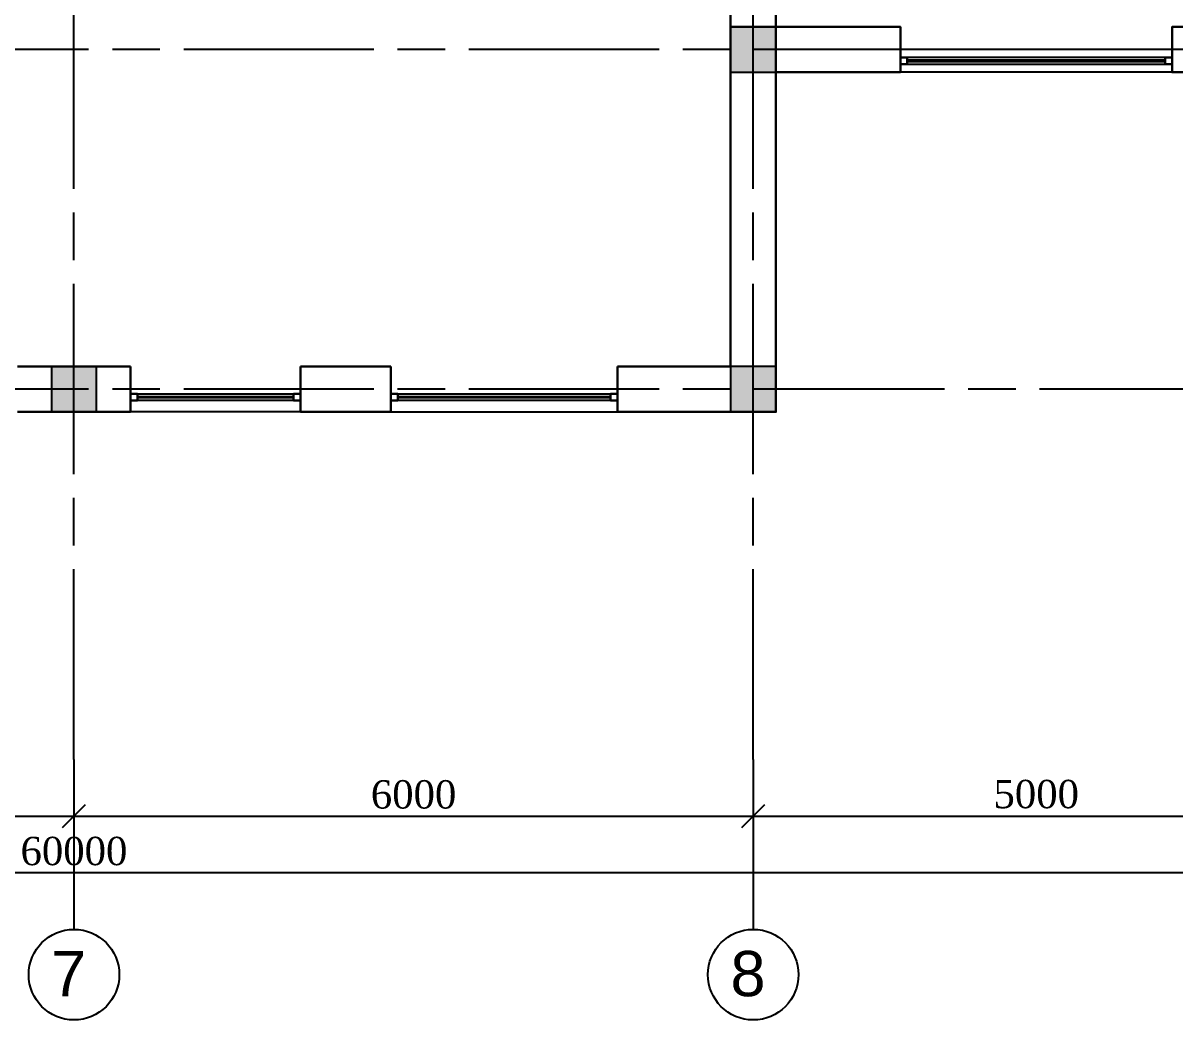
# Model space of a CAD drawing. Header units: inches. Extents: x 2870606 to 3671143, y -733551 to -473558.
# Drawn here: x 3481902 to 3492077, y -526992 to -518189 of the extents above; entities that cross this region are included whole.
import ezdxf

# ---------------------------------------------------------------- set-up
doc = ezdxf.new("R2010")
doc.units = ezdxf.units.IN
doc.header["$MEASUREMENT"] = 0
doc.linetypes.add('ACAD_ISO08W100', pattern=[36, 24, -3, 6, -3])
doc.layers.add('A_Windows', color=160, linetype='Continuous')
doc.styles.add('J~stule', font='dutch.ttf')
doc.styles.add('стиль3', font='arial.ttf', dxfattribs={"height": 250})
doc.dimstyles.new('J~style', dxfattribs={"dimscale": 100, "dimtxt": 2.5, "dimasz": 2, "dimexe": 0.55, "dimexo": 0.725, "dimtad": 1, "dimdec": 0, "dimdsep": 46, "dimtxsty": 'J~stule', "dimblk": 'OBLIQUE', "dimcen": 2, "dimdle": 0.5, "dimadec": 0, "dimazin": 0, "dimtfac": 1, "dimtdec": 0, "dimtmove": 0, "dimatfit": 3, "dimfxl": 1, "dimarcsym": 0})

# ---------------------------------------------------------------- blocks, each defined once
blk = doc.blocks.new('*U70')
at = {"color": 7, "lineweight": 30}
for points in [[(0, 60), (60, 60), (60, 0), (0, 0)], [(2000, 60), (1940, 60), (1940, 0), (2000, 0)]]:
    blk.add_lwpolyline(points, close=True, dxfattribs=at)
at = {"color": 4, "lineweight": 25}
for points in [[(60, 60), (1940, 60), (1940, 0), (60, 0)], [(60, 35), (1940, 35), (1940, 25), (60, 25)]]:
    blk.add_lwpolyline(points, close=True, dxfattribs=at)
blk = doc.blocks.new('*U71')
at = {"color": 7, "lineweight": 30}
for points in [[(0, 60), (60, 60), (60, 0), (0, 0)], [(1500, 60), (1440, 60), (1440, 0), (1500, 0)]]:
    blk.add_lwpolyline(points, close=True, dxfattribs=at)
at = {"color": 4, "lineweight": 25}
for points in [[(60, 60), (1440, 60), (1440, 0), (60, 0)], [(60, 35), (1440, 35), (1440, 25), (60, 25)]]:
    blk.add_lwpolyline(points, close=True, dxfattribs=at)
blk = doc.blocks.new('*U56')
at = {"color": 7, "lineweight": 30}
for points in [[(0, 60), (60, 60), (60, 0), (0, 0)], [(2400, 60), (2340, 60), (2340, 0), (2400, 0)]]:
    blk.add_lwpolyline(points, close=True, dxfattribs=at)
at = {"color": 4, "lineweight": 25}
for points in [[(60, 60), (2340, 60), (2340, 0), (60, 0)], [(60, 35), (2340, 35), (2340, 25), (60, 25)]]:
    blk.add_lwpolyline(points, close=True, dxfattribs=at)
blk = doc.blocks.new('_Oblique')
at = {"color": 0, "linetype": 'ByBlock', "lineweight": -2}
blk.add_line((-0.5, -0.5), (0.5, 0.5), dxfattribs=at)
blk = doc.blocks.new('*D908')
at = {"color": 0, "lineweight": -2, "transparency": 16777216}
for p, q in [((3476352, -524765), (3476352, -525247)), ((3482352, -524765), (3482352, -525247)), ((3476302, -525192), (3482402, -525192))]:
    blk.add_line(p, q, dxfattribs=at)
at = {"layer": 'Defpoints', "color": 0, "lineweight": 35, "transparency": 16777216}
for p in [(3476352, -524692), (3482352, -524692), (3482352, -525192)]:
    blk.add_point(p, dxfattribs=at)
at = {"color": 0, "lineweight": -2, "transparency": 16777216, "xscale": 200, "yscale": 200, "zscale": 200, "rotation": 180}
blk.add_blockref('_Oblique', (3476352, -525192), dxfattribs=at)
at = {"color": 0, "lineweight": -2, "transparency": 16777216, "xscale": 200, "yscale": 200, "zscale": 200}
blk.add_blockref('_Oblique', (3482352, -525192), dxfattribs=at)
at = {"color": 0, "transparency": 16777216, "insert": (3479352, -525002), "char_height": 250, "attachment_point": 5, "style": 'J~stule'}
blk.add_mtext('6000', dxfattribs=at)
blk = doc.blocks.new('*D909')
at = {"color": 0, "lineweight": -2, "transparency": 16777216}
for p, q in [((3482352, -524765), (3482352, -525247)), ((3488352, -524765), (3488352, -525247)), ((3482302, -525192), (3488402, -525192))]:
    blk.add_line(p, q, dxfattribs=at)
at = {"layer": 'Defpoints', "color": 0, "lineweight": 35, "transparency": 16777216}
for p in [(3482352, -524692), (3488352, -524692), (3488352, -525192)]:
    blk.add_point(p, dxfattribs=at)
at = {"color": 0, "lineweight": -2, "transparency": 16777216, "xscale": 200, "yscale": 200, "zscale": 200, "rotation": 180}
blk.add_blockref('_Oblique', (3482352, -525192), dxfattribs=at)
at = {"color": 0, "lineweight": -2, "transparency": 16777216, "xscale": 200, "yscale": 200, "zscale": 200}
blk.add_blockref('_Oblique', (3488352, -525192), dxfattribs=at)
at = {"color": 0, "transparency": 16777216, "insert": (3485352, -525002), "char_height": 250, "attachment_point": 5, "style": 'J~stule'}
blk.add_mtext('6000', dxfattribs=at)
blk = doc.blocks.new('*D910')
at = {"color": 0, "lineweight": -2, "transparency": 16777216}
for p, q in [((3488352, -524765), (3488352, -525247)), ((3493352, -524765), (3493352, -525247)), ((3488302, -525192), (3493402, -525192))]:
    blk.add_line(p, q, dxfattribs=at)
at = {"layer": 'Defpoints', "color": 0, "lineweight": 35, "transparency": 16777216}
for p in [(3488352, -524692), (3493352, -524692), (3493352, -525192)]:
    blk.add_point(p, dxfattribs=at)
at = {"color": 0, "lineweight": -2, "transparency": 16777216, "xscale": 200, "yscale": 200, "zscale": 200, "rotation": 180}
blk.add_blockref('_Oblique', (3488352, -525192), dxfattribs=at)
at = {"color": 0, "lineweight": -2, "transparency": 16777216, "xscale": 200, "yscale": 200, "zscale": 200}
blk.add_blockref('_Oblique', (3493352, -525192), dxfattribs=at)
at = {"color": 0, "transparency": 16777216, "insert": (3490852, -524999), "char_height": 250, "attachment_point": 5, "style": 'J~stule'}
blk.add_mtext('5000', dxfattribs=at)
blk = doc.blocks.new('*D915')
at = {"color": 0, "lineweight": -2, "transparency": 16777216}
for p, q in [((3452352, -524765), (3452352, -525747)), ((3512352, -524765), (3512352, -525747)), ((3512402, -525692), (3452302, -525692))]:
    blk.add_line(p, q, dxfattribs=at)
at = {"layer": 'Defpoints', "color": 0, "lineweight": 35, "transparency": 16777216}
for p in [(3452352, -524692), (3512352, -524692), (3452352, -525692)]:
    blk.add_point(p, dxfattribs=at)
at = {"color": 0, "lineweight": -2, "transparency": 16777216, "xscale": 200, "yscale": 200, "zscale": 200, "rotation": 180}
blk.add_blockref('_Oblique', (3452352, -525692), dxfattribs=at)
at = {"color": 0, "lineweight": -2, "transparency": 16777216, "xscale": 200, "yscale": 200, "zscale": 200}
blk.add_blockref('_Oblique', (3512352, -525692), dxfattribs=at)
at = {"color": 0, "transparency": 16777216, "insert": (3482352, -525502), "char_height": 250, "attachment_point": 5, "style": 'J~stule'}
blk.add_mtext('60000', dxfattribs=at)

msp = doc.modelspace()

# ---------------------------------------------------------------- hatches: boundary and pattern name
h = msp.add_hatch(color=256)
h.dxf.hatch_style = 1
h.paths.add_polyline_path([(3488552.3, -518623.13), (3488552.3, -518223.13), (3488152.3, -518223.13), (3488152.3, -518623.13)])
h = msp.add_hatch(color=256)
h.dxf.hatch_style = 1
h.paths.add_polyline_path([(3482552.3, -521623.13), (3482552.3, -521223.13), (3482152.3, -521223.13), (3482152.3, -521623.13)])
h = msp.add_hatch(color=256)
h.dxf.hatch_style = 1
h.paths.add_polyline_path([(3488552.3, -521623.13), (3488552.3, -521223.13), (3488152.3, -521223.13), (3488152.3, -521623.13)])

# ---------------------------------------------------------------- linework, layer by layer
at = {"color": 252, "linetype": 'ACAD_ISO08W100', "ltscale": 70}
for p, q in [((3482352.3, -524692.02), (3482352.3, -496403.85)), ((3488352.3, -524692.02), (3488352.3, -496403.85)), ((3515241.22, -518423.13), (3449347.53, -518423.13)), ((3515241.22, -521423.13), (3449347.53, -521423.13))]:
    msp.add_line(p, q, dxfattribs=at)
for p, q in [((3492052.3, -518423.13), (3489652.3, -518423.13)), ((3492052.3, -518623.13), (3489652.3, -518623.13)), ((3484352.3, -521623.13), (3482852.3, -521623.13)), ((3485152.3, -521623.13), (3487152.3, -521623.13))]:
    msp.add_line(p, q)
at = {"lineweight": 30}
for p, q in [((3481852.3, -521223.13), (3482852.3, -521223.13)), ((3482852.3, -521623.13), (3482852.3, -521223.13)), ((3484352.3, -521223.13), (3485152.3, -521223.13)), ((3484352.3, -521623.13), (3484352.3, -521223.13)), ((3485152.3, -521623.13), (3485152.3, -521223.13)), ((3487152.3, -521623.13), (3487152.3, -521223.13)), ((3481852.3, -521623.13), (3482852.3, -521623.13)), ((3484352.3, -521623.13), (3485152.3, -521623.13))]:
    msp.add_line(p, q, dxfattribs=at)
at = {"linetype": 'Continuous'}
for p, q in [((3482352.3, -524692.02), (3482352.3, -526192.02)), ((3488352.3, -524692.02), (3488352.3, -526192.02))]:
    msp.add_line(p, q, dxfattribs=at)
at = {"lineweight": 30}
for points in [[(3490782.3, -510543.13), (3488552.3, -510543.13), (3488552.3, -518223.13), (3488152.3, -518223.13), (3488152.3, -510423.13), (3491177.48, -510423.13)], [(3488152.3, -518223.13), (3488152.3, -521223.13), (3487152.3, -521223.13)], [(3488552.3, -518223.13), (3488552.3, -521623.13), (3487152.3, -521623.13)], [(3488552.3, -518223.13), (3489652.3, -518223.13), (3489652.3, -518623.13), (3488552.3, -518623.13)], [(3493432.3, -518223.13), (3492052.3, -518223.13), (3492052.3, -518623.13), (3493352.3, -518623.13)]]:
    msp.add_lwpolyline(points, dxfattribs=at)
for points in [[(3488152.3, -518223.13), (3488152.3, -518623.13), (3488552.3, -518623.13), (3488552.3, -518223.13)], [(3482152.3, -521223.13), (3482152.3, -521623.13), (3482552.3, -521623.13), (3482552.3, -521223.13)], [(3488152.3, -521223.13), (3488152.3, -521623.13), (3488552.3, -521623.13), (3488552.3, -521223.13)]]:
    msp.add_lwpolyline(points, close=True)
at = {"linetype": 'Continuous'}
for centre in [(3482352.3, -526592.02), (3488352.3, -526592.02)]:
    msp.add_circle(centre, 400, dxfattribs=at)

# ---------------------------------------------------------------- block references
at = {"layer": 'A_Windows', "color": 5, "lineweight": 30, "xscale": -1, "rotation": 359.9999846070635}
msp.add_blockref('*U56', (3492052.3, -518553.14), dxfattribs=at)
at = {"layer": 'A_Windows', "color": 5, "lineweight": 30, "rotation": 180.0000153929365}
for name, p in [('*U71', (3484352.3, -521463.13)), ('*U70', (3487152.3, -521463.13))]:
    msp.add_blockref(name, p, dxfattribs=at)

# ---------------------------------------------------------------- texts
at = {"linetype": 'Continuous', "char_height": 400, "attachment_point": 2, "style": 'стиль3'}
for s, insert in [('7', (3482306.02, -526382.35)), ('8', (3488306.02, -526382.35))]:
    msp.add_mtext(s, dxfattribs=dict(at, insert=insert))

# ---------------------------------------------------------------- dimensions: what is measured, and where the dimension line sits
for base, p1, p2, picture, middle in [((3452352.3, -525692.02), (3512352.3, -524692.02), (3452352.3, -524692.02), '*D915', (3482352.3, -525502.01)), ((3482352.3, -525192.02), (3476352.3, -524692.02), (3482352.3, -524692.02), '*D908', (3479352.3, -525002.01)), ((3488352.3, -525192.02), (3482352.3, -524692.02), (3488352.3, -524692.02), '*D909', (3485352.3, -525002.01)), ((3493352.3, -525192.02), (3488352.3, -524692.02), (3493352.3, -524692.02), '*D910', (3490852.3, -524999.32))]:
    dim = msp.add_linear_dim(base=base, p1=p1, p2=p2, dimstyle='J~style', override={"dimdec": 1, "dimtdec": 1})
    dim.commit()
    dim.dimension.update_dxf_attribs({"geometry": picture, "text_midpoint": middle})

doc.saveas('drawing.dxf')
